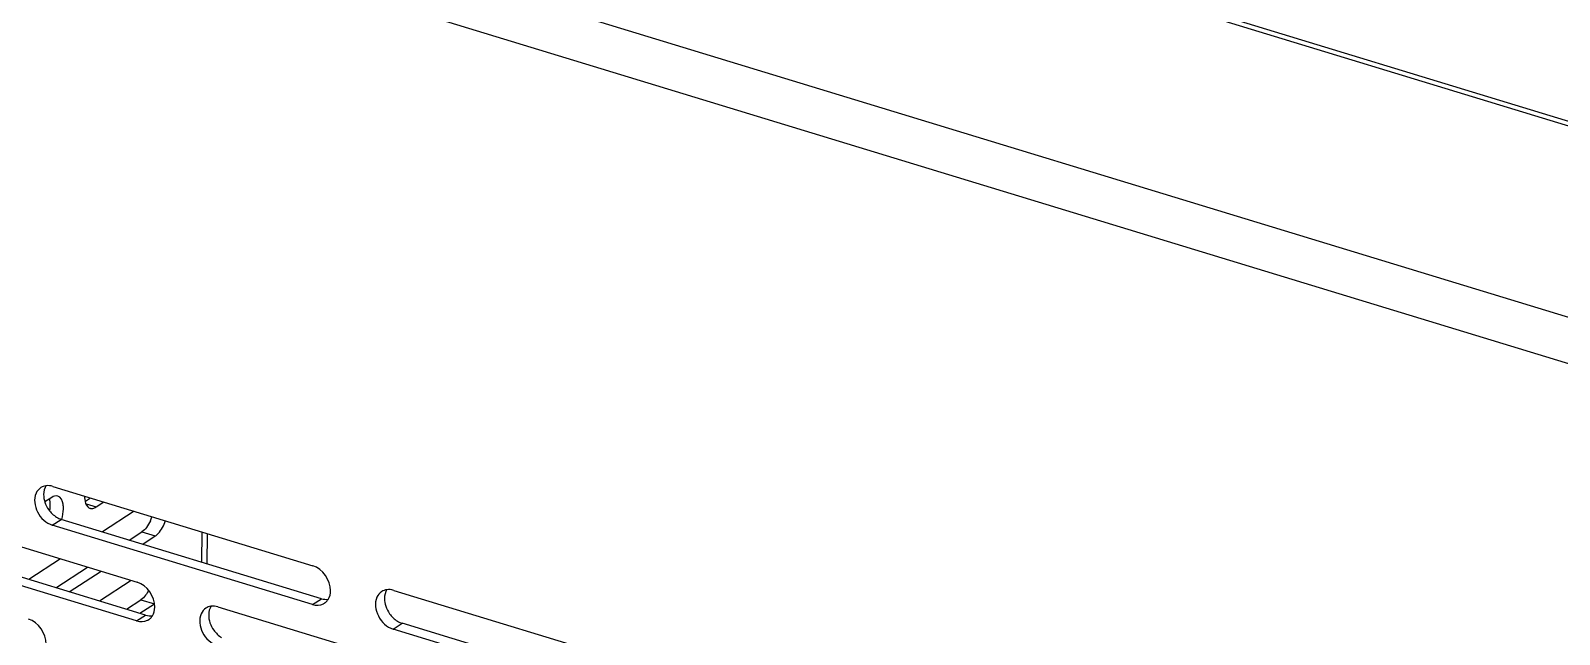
# Model space of a CAD drawing. Header units: millimetres. Extents: x -177 to 18421, y -5017 to 3255.
# Drawn here: x 13037.76 to 13073.17, y 2025.94 to 2039.92 of the extents above; entities that cross this region are included whole.
import ezdxf

# ---------------------------------------------------------------- set-up
doc = ezdxf.new("R2010")
doc.units = ezdxf.units.MM
doc.header["$LTSCALE"] = 46.255
doc.layers.get('0').update_dxf_attribs({"linetype": 'CONTINUOUS'})

msp = doc.modelspace()

# ---------------------------------------------------------------- linework, layer by layer
at = {"color": 3, "linetype": 'Continuous'}
for p, q in [((13108.245, 2022.651), (13014.996, 2051.076)), ((13107.819, 2021.708), (13014.57, 2050.132)), ((13093.518, 2031.57), (13039.024, 2048.181)), ((13093.728, 2031.614), (13039.234, 2048.225)), ((13038.27, 2029.365), (13044.296, 2027.528)), ((13034.198, 2028.984), (13040.224, 2027.147)), ((13039.028, 2029.024), (13039.143, 2029.099)), ((13044.284, 2026.63), (13038.259, 2028.467)), ((13040.041, 2028.122), (13040.333, 2028.312)), ((13040.212, 2026.249), (13034.187, 2028.086)), ((13038.338, 2027.019), (13039.075, 2027.497)), ((13046.166, 2026.958), (13052.191, 2025.122)), ((13039.974, 2026.521), (13040.313, 2026.74)), ((13042.094, 2026.577), (13048.119, 2024.74)), ((13052.18, 2024.224), (13046.154, 2026.06))]:
    msp.add_line(p, q, dxfattribs=at)
at = {"color": 7, "linetype": 'Continuous'}
for p, q in [((13038.244, 2029.11), (13038.085, 2029.008)), ((13039.044, 2028.958), (13039.275, 2028.888)), ((13039.275, 2028.888), (13039.455, 2029.004)), ((13038.259, 2028.467), (13038.467, 2028.602)), ((13044.493, 2026.765), (13038.467, 2028.602)), ((13040.156, 2028.79), (13039.418, 2028.312)), ((13040.421, 2026.384), (13034.395, 2028.221)), ((13040.333, 2028.312), (13040.645, 2028.217)), ((13040.353, 2028.027), (13040.645, 2028.217)), ((13041.721, 2028.313), (13041.712, 2027.613)), ((13041.845, 2028.275), (13041.836, 2027.575)), ((13038.452, 2027.687), (13037.714, 2027.209)), ((13038.649, 2026.924), (13039.387, 2027.402)), ((13040.088, 2027.188), (13039.35, 2026.711)), ((13044.284, 2026.63), (13044.493, 2026.765)), ((13040.285, 2026.426), (13040.625, 2026.645)), ((13040.313, 2026.74), (13040.625, 2026.645)), ((13040.212, 2026.249), (13040.421, 2026.384)), ((13046.154, 2026.06), (13046.363, 2026.195)), ((13052.388, 2024.359), (13046.363, 2026.195))]:
    msp.add_line(p, q, dxfattribs=at)
at = {"color": 3, "linetype": 'Continuous'}
for centre, radius, start, end in [((13039.633, 2028.974), 0.985, 335.7801, 341.6307), ((13044.409, 2026.896), 0.281, 297.2817, 302.9867), ((13044.41, 2026.894), 0.279, 302.9904, 307.4361), ((13044.409, 2026.896), 0.281, 307.4433, 311.4043), ((13040.337, 2026.514), 0.281, 297.2817, 302.9867), ((13040.338, 2026.513), 0.279, 302.9904, 307.4361), ((13040.337, 2026.514), 0.281, 307.4433, 311.4043)]:
    msp.add_arc(centre, radius, start, end, dxfattribs=at)
for points in [[(13037.993, 2029.336), (13037.945, 2029.305), (13037.906, 2029.257), (13037.883, 2029.205)], [(13038.111, 2029.379), (13038.069, 2029.373), (13038.028, 2029.358), (13037.993, 2029.336)], [(13038.27, 2029.365), (13038.219, 2029.381), (13038.164, 2029.387), (13038.111, 2029.379)], [(13038.19, 2029.077), (13038.201, 2029.031), (13038.205, 2028.983), (13038.205, 2028.936)], [(13038.205, 2028.936), (13038.204, 2028.894), (13038.2, 2028.852), (13038.193, 2028.81)], [(13040.531, 2028.57), (13040.507, 2028.516), (13040.477, 2028.463), (13040.44, 2028.415)], [(13040.44, 2028.415), (13040.41, 2028.375), (13040.375, 2028.339), (13040.333, 2028.312)], [(13044.706, 2026.953), (13044.709, 2027.188), (13044.521, 2027.46), (13044.296, 2027.528)], [(13040.633, 2026.572), (13040.636, 2026.807), (13040.449, 2027.078), (13040.224, 2027.147)], [(13040.42, 2026.843), (13040.39, 2026.804), (13040.355, 2026.767), (13040.313, 2026.74)], [(13040.489, 2026.953), (13040.469, 2026.915), (13040.446, 2026.878), (13040.42, 2026.843)], [(13044.648, 2026.746), (13044.687, 2026.806), (13044.705, 2026.881), (13044.706, 2026.953)], [(13045.888, 2026.929), (13045.84, 2026.898), (13045.802, 2026.85), (13045.778, 2026.798)], [(13046.006, 2026.973), (13045.965, 2026.967), (13045.923, 2026.952), (13045.888, 2026.929)], [(13046.166, 2026.958), (13046.115, 2026.974), (13046.059, 2026.98), (13046.006, 2026.973)], [(13040.576, 2026.365), (13040.614, 2026.425), (13040.633, 2026.5), (13040.633, 2026.572)], [(13041.816, 2026.548), (13041.768, 2026.517), (13041.729, 2026.469), (13041.706, 2026.417)], [(13041.934, 2026.591), (13041.892, 2026.586), (13041.851, 2026.571), (13041.816, 2026.548)], [(13042.094, 2026.577), (13042.043, 2026.593), (13041.987, 2026.599), (13041.934, 2026.591)], [(13044.284, 2026.63), (13044.365, 2026.606), (13044.463, 2026.607), (13044.538, 2026.646)], [(13038.119, 2025.715), (13038.122, 2025.951), (13037.935, 2026.222), (13037.71, 2026.291)], [(13040.212, 2026.249), (13040.293, 2026.225), (13040.39, 2026.226), (13040.466, 2026.265)]]:
    msp.add_open_spline(points, degree=3, dxfattribs=at)
at = {"color": 7, "linetype": 'Continuous'}
for points in [[(13038.115, 2029.384), (13038.077, 2029.324), (13038.059, 2029.249), (13038.058, 2029.178)], [(13038.058, 2029.178), (13038.057, 2029.116), (13038.068, 2029.054), (13038.087, 2028.996)], [(13038.087, 2028.996), (13038.108, 2028.935), (13038.138, 2028.876), (13038.175, 2028.823)], [(13038.384, 2029.14), (13038.338, 2029.154), (13038.284, 2029.136), (13038.244, 2029.11)], [(13038.175, 2028.823), (13038.224, 2028.755), (13038.286, 2028.695), (13038.357, 2028.652)], [(13038.357, 2028.652), (13038.392, 2028.631), (13038.429, 2028.614), (13038.467, 2028.602)], [(13038.478, 2028.599), (13038.501, 2028.678), (13038.515, 2028.76), (13038.516, 2028.841)], [(13039.169, 2028.853), (13039.206, 2028.852), (13039.244, 2028.867), (13039.275, 2028.888)], [(13044.493, 2026.765), (13044.544, 2026.75), (13044.6, 2026.744), (13044.652, 2026.751)], [(13045.953, 2026.771), (13045.952, 2026.71), (13045.963, 2026.648), (13045.983, 2026.59)], [(13046.011, 2026.977), (13045.972, 2026.917), (13045.954, 2026.842), (13045.953, 2026.771)], [(13041.939, 2026.596), (13041.9, 2026.536), (13041.882, 2026.461), (13041.881, 2026.39)], [(13045.983, 2026.59), (13046.003, 2026.528), (13046.033, 2026.469), (13046.071, 2026.416)], [(13046.071, 2026.416), (13046.119, 2026.349), (13046.181, 2026.289), (13046.252, 2026.245)], [(13040.421, 2026.384), (13040.472, 2026.369), (13040.527, 2026.363), (13040.58, 2026.37)], [(13041.881, 2026.39), (13041.88, 2026.329), (13041.891, 2026.267), (13041.91, 2026.208)], [(13041.91, 2026.208), (13041.931, 2026.147), (13041.961, 2026.088), (13041.998, 2026.035)], [(13046.252, 2026.245), (13046.287, 2026.225), (13046.324, 2026.207), (13046.363, 2026.195)], [(13041.998, 2026.035), (13042.047, 2025.968), (13042.109, 2025.907), (13042.18, 2025.864)]]:
    msp.add_open_spline(points, degree=3, dxfattribs=at)
at = {"color": 3, "linetype": 'Continuous'}
for points, knots in [([(13037.883, 2029.205), (13037.824, 2029.073), (13037.872, 2028.736), (13038.113, 2028.512), (13038.259, 2028.467)], [0, 0, 0, 0, 0.486189, 1, 1, 1, 1]), ([(13045.778, 2026.798), (13045.719, 2026.666), (13045.767, 2026.329), (13046.008, 2026.105), (13046.154, 2026.06)], [0, 0, 0, 0, 0.486189, 1, 1, 1, 1]), ([(13041.706, 2026.417), (13041.647, 2026.285), (13041.695, 2025.948), (13041.936, 2025.724), (13042.082, 2025.679)], [0, 0, 0, 0, 0.486189, 1, 1, 1, 1]), ([(13044.595, 2026.685), (13044.605, 2026.694), (13044.624, 2026.713), (13044.641, 2026.735), (13044.648, 2026.746)], [0, 0, 0, 0, 0.495742, 1, 1, 1, 1]), ([(13040.523, 2026.304), (13040.533, 2026.312), (13040.552, 2026.332), (13040.568, 2026.354), (13040.576, 2026.365)], [0, 0, 0, 0, 0.495742, 1, 1, 1, 1])]:
    msp.add_open_spline(points, degree=3, knots=knots, dxfattribs=at)
at = {"color": 7, "linetype": 'Continuous'}
for points, knots in [([(13038.516, 2028.841), (13038.517, 2028.878), (13038.512, 2028.985), (13038.456, 2029.118), (13038.384, 2029.14)], [0, 0, 0, 0, 0.326495, 1, 1, 1, 1]), ([(13039.003, 2029.14), (13039.003, 2029.114), (13039.009, 2029.027), (13039.036, 2028.935), (13039.08, 2028.892)], [0, 0, 0, 0, 0.300308, 1, 1, 1, 1]), ([(13039.08, 2028.892), (13039.088, 2028.884), (13039.105, 2028.87), (13039.125, 2028.861), (13039.135, 2028.858)], [0, 0, 0, 0, 0.511486, 1, 1, 1, 1]), ([(13039.135, 2028.858), (13039.141, 2028.857), (13039.152, 2028.854), (13039.163, 2028.853), (13039.169, 2028.853)], [0, 0, 0, 0, 0.496206, 1, 1, 1, 1]), ([(13040.645, 2028.217), (13040.67, 2028.233), (13040.778, 2028.328), (13040.844, 2028.462), (13040.88, 2028.569)], [0, 0, 0, 0, 0.208528, 1, 1, 1, 1])]:
    msp.add_open_spline(points, degree=3, knots=knots, dxfattribs=at)

doc.saveas('drawing.dxf')
